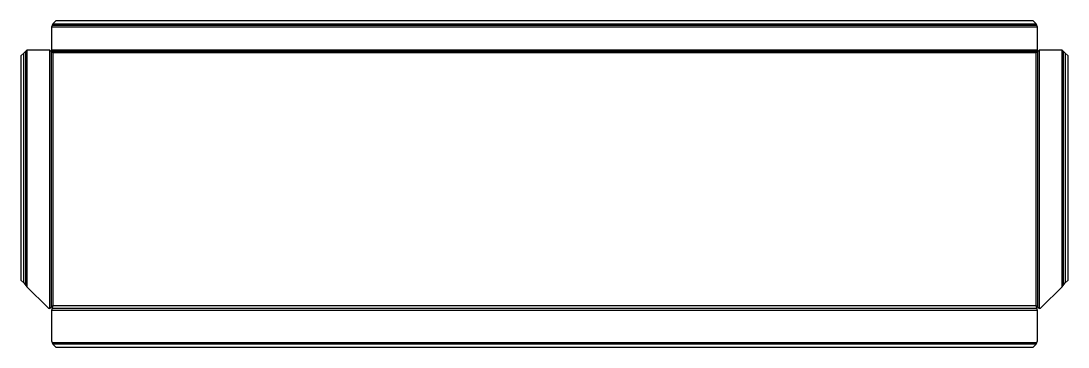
# Model space of a CAD drawing. Header units: millimetres. Extents: x -25 to 713, y 0 to 230.
import ezdxf

# ---------------------------------------------------------------- set-up
doc = ezdxf.new("R2010")
doc.units = ezdxf.units.MM

msp = doc.modelspace()

# ---------------------------------------------------------------- linework, layer by layer
at = {"layer": 'BEND'}
for p, q in [((691.34, 226.54, 0), (-2.49, 226.54, 0)), ((-21.46, 208.12, 0), (-21.46, 43.77, 0)), ((-3.2, 208.15, 0), (-3.2, 28.15, 0)), ((691.38, 208.28, 0), (-2.52, 208.28, 0)), ((692.06, 28.15, 0), (692.06, 208.15, 0)), ((710.32, 43.77, 0), (710.32, 208.12, 0)), ((-2.52, 27.45, 0), (691.38, 27.45, 0)), ((-2.26, 2.57, 0), (691.12, 2.57, 0))]:
    msp.add_line(p, q, dxfattribs=at)
at = {"layer": 'BEND_EXTENT'}
for p, q in [((691.83, 225.41, 0), (-2.97, 225.41, 0)), ((-2, 227.68, 0), (690.86, 227.68, 0)), ((-22.59, 45.22, 0), (-22.59, 207.08, 0)), ((-20.33, 209.15, 0), (-20.33, 42.32, 0)), ((-4.33, 27.15, 0), (-4.33, 209.15, 0)), ((-2.97, 209.41, 0), (691.83, 209.41, 0)), ((693.19, 209.15, 0), (693.19, 27.15, 0)), ((709.19, 42.32, 0), (709.19, 209.15, 0)), ((711.45, 207.08, 0), (711.45, 45.22, 0)), ((691.83, 25.76, 0), (-2.97, 25.76, 0)), ((-2.52, 3.13, 0), (691.38, 3.13, 0)), ((690.86, 2, 0), (-2, 2, 0))]:
    msp.add_line(p, q, dxfattribs=at)
msp.add_lwpolyline([(-2.07, 207.15), (-2.07, 29.15), (690.93, 29.15), (690.93, 207.15)], close=True, dxfattribs=at)
at = {"layer": 'OUTER_PROFILES'}
msp.add_lwpolyline([(-20.33, 209.15), (-22.59, 207.08), (-24.59, 205.08), (-24.59, 47.22), (-22.59, 45.22), (-20.33, 42.32), (-5.75, 27.74, 0.198912), (-4.33, 27.15), (-2.07, 29.15), (-2.97, 25.76), (-2.97, 4.42), (-2.52, 3.13), (-2, 2), (0, 0), (688.86, 0), (690.86, 2), (691.38, 3.13), (691.83, 4.42), (691.83, 25.76), (690.93, 29.15), (693.19, 27.15, 0.198912), (694.61, 27.74), (709.19, 42.32), (711.45, 45.22), (713.45, 47.22), (713.45, 205.08), (711.45, 207.08), (709.19, 209.15), (693.19, 209.15), (690.93, 207.15), (691.83, 209.41), (691.83, 225.41), (690.86, 227.68), (688.86, 229.68), (0, 229.68), (-2, 227.68), (-2.97, 225.41), (-2.97, 209.41), (-2.07, 207.15), (-4.33, 209.15)], format="xyb", close=True, dxfattribs=at)

doc.saveas('drawing.dxf')
